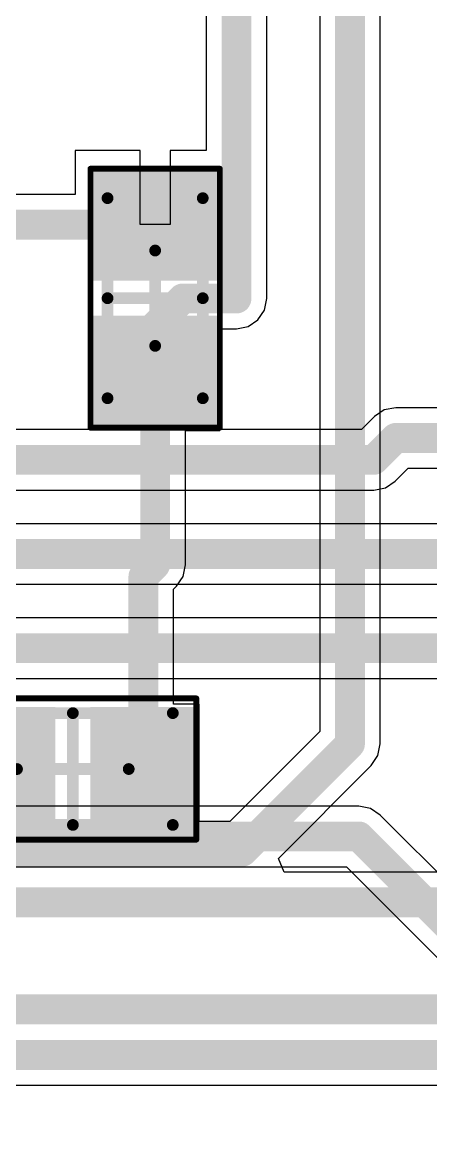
# Model space of a CAD drawing. Header units: millimetres. Extents: x 60.3 to 156.5, y 68.2 to 164.5.
# Drawn here: x 83.37 to 86.84, y 113.44 to 122.97 of the extents above; entities that cross this region are included whole.
import ezdxf

# ---------------------------------------------------------------- set-up
doc = ezdxf.new("R2010")
doc.units = ezdxf.units.MM
for name, color, linetype in [('BottomLayer', 5, 'Continuous'), ('KeepOutLayer', 6, 'Continuous'), ('Mechanical13', 56, 'Continuous'), ('Mechanical15', 56, 'Continuous'), ('TopLayer', 1, 'Continuous'), ('TopPaste', 8, 'Continuous'), ('TopSolder', 216, 'Continuous')]:
    doc.layers.add(name, color=color, linetype=linetype)

# ---------------------------------------------------------------- blocks, each defined once
blk = doc.blocks.new('CAP0603_9')
at = {"layer": 'Mechanical13', "const_width": 0.1}
for points in [[(-0.85, 0.405), (0.85, 0.405)], [(-0.85, 0.405), (-0.85, -0.405)], [(0.85, 0.405), (0.85, -0.405)], [(-0.85, -0.405), (0.85, -0.405)]]:
    blk.add_lwpolyline(points, dxfattribs=at)
at = {"layer": 'Mechanical13', "const_width": 0.05}
for points in [[(-0.875, 0.405, 1), (-0.825, 0.405, 1)], [(-0.875, 0.405, 1), (-0.825, 0.405, 1)], [(0.825, 0.405, 1), (0.875, 0.405, 1)], [(0.825, 0.405, 1), (0.875, 0.405, 1)], [(-0.875, -0.405, 1), (-0.825, -0.405, 1)], [(-0.875, -0.405, 1), (-0.825, -0.405, 1)], [(0.825, -0.405, 1), (0.875, -0.405, 1)], [(0.825, -0.405, 1), (0.875, -0.405, 1)]]:
    blk.add_lwpolyline(points, format="xyb", close=True, dxfattribs=at)
at = {"layer": 'Mechanical15'}
for points, const_width in [([(-1.1, 0.55), (1.1, 0.55)], 0.05), ([(-1.1, 0.55), (-1.1, -0.55)], 0.05), ([(1.1, 0.55), (1.1, -0.55)], 0.05), ([(0, 0.405), (0, -0.405)], 0.1), ([(-0.405, 0), (0.405, 0)], 0.1), ([(-1.1, -0.55), (1.1, -0.55)], 0.05)]:
    blk.add_lwpolyline(points, dxfattribs=dict(at, const_width=const_width))
for points, const_width in [([(-1.1125, 0.55, 1), (-1.0875, 0.55, 1)], 0.025), ([(-1.1125, 0.55, 1), (-1.0875, 0.55, 1)], 0.025), ([(1.0875, 0.55, 1), (1.1125, 0.55, 1)], 0.025), ([(1.0875, 0.55, 1), (1.1125, 0.55, 1)], 0.025), ([(-0.025, 0.405, 1), (0.025, 0.405, 1)], 0.05), ([(-0.43, 0, 1), (-0.38, 0, 1)], 0.05), ([(0.38, 0, 1), (0.43, 0, 1)], 0.05), ([(-0.025, -0.405, 1), (0.025, -0.405, 1)], 0.05), ([(-1.1125, -0.55, 1), (-1.0875, -0.55, 1)], 0.025), ([(-1.1125, -0.55, 1), (-1.0875, -0.55, 1)], 0.025), ([(1.0875, -0.55, 1), (1.1125, -0.55, 1)], 0.025), ([(1.0875, -0.55, 1), (1.1125, -0.55, 1)], 0.025)]:
    blk.add_lwpolyline(points, format="xyb", close=True, dxfattribs=dict(at, const_width=const_width))
at = {"layer": 'TopLayer'}
for points in [[(-0.25, -0.425), (-0.25, 0.425), (-1, -0.425), (-1, 0.425)], [(1, -0.425), (1, 0.425), (0.25, -0.425), (0.25, 0.425)]]:
    blk.add_solid(points, dxfattribs=at)
at = {"layer": 'TopPaste'}
for points in [[(-0.25, -0.425), (-0.25, 0.425), (-1, -0.425), (-1, 0.425)], [(1, -0.425), (1, 0.425), (0.25, -0.425), (0.25, 0.425)]]:
    blk.add_solid(points, dxfattribs=at)
at = {"layer": 'TopSolder'}
for points in [[(-0.1484, -0.5266), (-0.1484, 0.5266), (-1.1016, -0.5266), (-1.1016, 0.5266)], [(1.1016, -0.5266), (1.1016, 0.5266), (0.1484, -0.5266), (0.1484, 0.5266)]]:
    blk.add_solid(points, dxfattribs=at)
blk = doc.blocks.new('RES0603_53')
at = {"layer": 'Mechanical13', "const_width": 0.1}
for points in [[(0.85, 0.475), (-0.85, 0.475)], [(-0.85, 0.475), (-0.85, -0.475)], [(0.85, 0.475), (0.85, -0.475)], [(0.85, -0.475), (-0.85, -0.475)]]:
    blk.add_lwpolyline(points, dxfattribs=at)
at = {"layer": 'Mechanical13', "const_width": 0.05}
for points in [[(-0.875, 0.475, 1), (-0.825, 0.475, 1)], [(-0.875, 0.475, 1), (-0.825, 0.475, 1)], [(0.825, 0.475, 1), (0.875, 0.475, 1)], [(0.825, 0.475, 1), (0.875, 0.475, 1)], [(-0.875, -0.475, 1), (-0.825, -0.475, 1)], [(-0.875, -0.475, 1), (-0.825, -0.475, 1)], [(0.825, -0.475, 1), (0.875, -0.475, 1)], [(0.825, -0.475, 1), (0.875, -0.475, 1)]]:
    blk.add_lwpolyline(points, format="xyb", close=True, dxfattribs=at)
at = {"layer": 'Mechanical15'}
for points, const_width in [([(1.05, 0.6), (-1.05, 0.6)], 0.05), ([(-1.05, 0.6), (-1.05, -0.6)], 0.05), ([(1.05, 0.6), (1.05, -0.6)], 0.05), ([(0, 0.475), (0, -0.475)], 0.1), ([(0.475, 0), (-0.475, 0)], 0.1), ([(1.05, -0.6), (-1.05, -0.6)], 0.05)]:
    blk.add_lwpolyline(points, dxfattribs=dict(at, const_width=const_width))
for points, const_width in [([(-1.0625, 0.6, 1), (-1.0375, 0.6, 1)], 0.025), ([(-1.0625, 0.6, 1), (-1.0375, 0.6, 1)], 0.025), ([(1.0375, 0.6, 1), (1.0625, 0.6, 1)], 0.025), ([(1.0375, 0.6, 1), (1.0625, 0.6, 1)], 0.025), ([(-0.025, 0.475, 1), (0.025, 0.475, 1)], 0.05), ([(-0.5, 0, 1), (-0.45, 0, 1)], 0.05), ([(0.45, 0, 1), (0.5, 0, 1)], 0.05), ([(-0.025, -0.475, 1), (0.025, -0.475, 1)], 0.05), ([(-1.0625, -0.6, 1), (-1.0375, -0.6, 1)], 0.025), ([(-1.0625, -0.6, 1), (-1.0375, -0.6, 1)], 0.025), ([(1.0375, -0.6, 1), (1.0625, -0.6, 1)], 0.025), ([(1.0375, -0.6, 1), (1.0625, -0.6, 1)], 0.025)]:
    blk.add_lwpolyline(points, format="xyb", close=True, dxfattribs=dict(at, const_width=const_width))
at = {"layer": 'TopLayer'}
for points in [[(-0.25, -0.425), (-0.25, 0.425), (-0.95, -0.425), (-0.95, 0.425)], [(0.95, -0.425), (0.95, 0.425), (0.25, -0.425), (0.25, 0.425)]]:
    blk.add_solid(points, dxfattribs=at)
at = {"layer": 'TopPaste'}
for points in [[(-0.25, -0.425), (-0.25, 0.425), (-0.95, -0.425), (-0.95, 0.425)], [(0.95, -0.425), (0.95, 0.425), (0.25, -0.425), (0.25, 0.425)]]:
    blk.add_solid(points, dxfattribs=at)
at = {"layer": 'TopSolder'}
for points in [[(-0.1484, -0.5266), (-0.1484, 0.5266), (-1.0516, -0.5266), (-1.0516, 0.5266)], [(1.0516, -0.5266), (1.0516, 0.5266), (0.1484, -0.5266), (0.1484, 0.5266)]]:
    blk.add_solid(points, dxfattribs=at)

msp = doc.modelspace()

# ---------------------------------------------------------------- linework, layer by layer
at = {"layer": 'BottomLayer'}
for p, q in [((86.4477, 119.6774), (86.3643, 119.6217)), ((86.546, 119.697), (86.4477, 119.6774)), ((90.7463, 119.697), (86.546, 119.697)), ((86.3643, 119.6217), (86.2536, 119.511)), ((86.2536, 119.511), (82.056, 119.511)), ((86.5417, 119.0724), (86.6524, 119.1831)), ((86.6524, 119.1831), (90.7463, 119.1831)), ((86.4583, 119.0167), (86.5417, 119.0724)), ((82.023, 118.9971), (86.36, 118.9971)), ((86.36, 118.9971), (86.4583, 119.0167)), ((90.0459, 118.711), (81.9974, 118.711)), ((82.023, 118.1971), (89.9395, 118.1971)), ((88.306, 117.911), (81.9974, 117.911)), ((83.2778, 117.3971), (88.1996, 117.3971)), ((86.233, 116.311), (83.2778, 116.311)), ((86.3313, 116.2914), (86.233, 116.311)), ((86.4147, 116.2357), (86.3313, 116.2914)), ((89.3127, 113.3377), (86.4147, 116.2357)), ((83.038, 115.7971), (86.1266, 115.7971)), ((86.1266, 115.7971), (89.0245, 112.8991))]:
    msp.add_line(p, q, dxfattribs=at)
at = {"layer": 'BottomLayer', "const_width": 0.254}
for points in [[(86.36, 119.2541), (86.546, 119.44)], [(86.546, 119.44), (91.6, 119.44)], [(81.338, 119.2541), (86.36, 119.2541)], [(81.338, 118.4541), (90.0459, 118.4541)], [(81.338, 117.654), (88.306, 117.654)], [(82.688, 116.054), (86.233, 116.054)], [(86.233, 116.054), (89.2062, 113.0808)]]:
    msp.add_lwpolyline(points, dxfattribs=at)
at = {"layer": 'BottomLayer', "const_width": 0.127}
for points in [[(86.4825, 119.44, 1), (86.6095, 119.44, 1)], [(86.4825, 119.44, 1), (86.6095, 119.44, 1)], [(86.2965, 119.2541, 1), (86.4235, 119.2541, 1)], [(86.2965, 119.2541, 1), (86.4235, 119.2541, 1)], [(86.1695, 116.054, 1), (86.2965, 116.054, 1)], [(86.1695, 116.054, 1), (86.2965, 116.054, 1)]]:
    msp.add_lwpolyline(points, format="xyb", close=True, dxfattribs=at)
at = {"layer": 'KeepOutLayer', "const_width": 0.254}
msp.add_lwpolyline([(156.4, 116.327, 1), (60.4, 116.327, 1)], format="xyb", close=True, dxfattribs=at)
at = {"layer": 'TopLayer'}
for p, q in [((85.8999, 129.4334), (85.8999, 116.9464)), ((86.4137, 116.84), (86.4137, 129.4334)), ((85.4485, 120.6246), (85.4485, 126.7968)), ((84.9347, 126.6904), (84.9347, 121.881)), ((84.373, 121.881), (83.821, 121.881)), ((83.821, 121.881), (83.821, 121.5089)), ((84.373, 121.252), (84.373, 121.881)), ((84.9347, 121.881), (84.627, 121.881)), ((84.627, 121.881), (84.627, 121.252)), ((83.821, 121.5089), (82.954, 121.5089)), ((84.627, 121.252), (84.373, 121.252)), ((85.429, 120.5263), (85.4485, 120.6246)), ((85.3733, 120.4429), (85.429, 120.5263)), ((85.2899, 120.3872), (85.3733, 120.4429)), ((85.05, 119.502), (85.05, 120.3677)), ((85.05, 120.3677), (85.1916, 120.3677)), ((85.1916, 120.3677), (85.2899, 120.3872)), ((84.7569, 118.3624), (84.7569, 119.502)), ((84.7569, 119.502), (85.05, 119.502)), ((84.7373, 118.264), (84.7569, 118.3624)), ((84.6816, 118.1807), (84.7373, 118.264)), ((84.6569, 118.156), (84.6816, 118.1807)), ((84.6569, 117.177), (84.6569, 118.156)), ((84.6816, 118.1807), (84.6816, 118.1807)), ((84.875, 117.177), (84.6569, 117.177)), ((84.875, 116.1825), (84.875, 117.177)), ((85.8999, 116.9464), (85.136, 116.1825)), ((86.3942, 116.7417), (86.4137, 116.84)), ((86.3385, 116.6583), (86.3942, 116.7417)), ((85.5482, 115.8681), (86.3385, 116.6583)), ((85.136, 116.1825), (84.875, 116.1825)), ((85.5968, 115.7507), (85.5482, 115.8681)), ((87.7522, 115.7507), (85.5968, 115.7507)), ((72.6948, 113.9415), (89.408, 113.9415))]:
    msp.add_line(p, q, dxfattribs=at)
at = {"layer": 'TopLayer', "const_width": 0.254}
for points in [[(86.1568, 116.84), (86.1568, 130.1496)], [(85.1916, 120.6246), (85.1916, 126.7968)], [(82.25, 121.252), (84.5, 121.252)], [(84.5, 120.3902), (84.7344, 120.6246)], [(84.7344, 120.6246), (85.1916, 120.6246)], [(84.5, 120.002), (84.5, 120.3902)], [(84.5, 118.3624), (84.5, 120.002)], [(84.4, 118.2624), (84.5, 118.3624)], [(84.4, 116.627), (84.4, 118.2624)], [(85.2424, 115.9256), (86.1568, 116.84)], [(75.3364, 115.9256), (85.2424, 115.9256)], [(74.5071, 115.4938), (87.8586, 115.4938)], [(73.8824, 114.5856), (88.2966, 114.5856)], [(72.6948, 114.1984), (89.408, 114.1984)]]:
    msp.add_lwpolyline(points, dxfattribs=at)
at = {"layer": 'TopLayer', "const_width": 0.127}
for points in [[(84.4365, 121.252, 1), (84.5635, 121.252, 1)], [(84.6709, 120.6246, 1), (84.7979, 120.6246, 1)], [(84.6709, 120.6246, 1), (84.7979, 120.6246, 1)], [(85.1281, 120.6246, 1), (85.2551, 120.6246, 1)], [(85.1281, 120.6246, 1), (85.2551, 120.6246, 1)], [(84.4365, 120.3902, 1), (84.5635, 120.3902, 1)], [(84.4365, 120.3902, 1), (84.5635, 120.3902, 1)], [(84.4365, 120.002, 1), (84.5635, 120.002, 1)], [(84.4365, 120.002, 1), (84.5635, 120.002, 1)], [(84.4365, 118.3624, 1), (84.5635, 118.3624, 1)], [(84.4365, 118.3624, 1), (84.5635, 118.3624, 1)], [(84.3365, 118.2624, 1), (84.4635, 118.2624, 1)], [(84.3365, 118.2624, 1), (84.4635, 118.2624, 1)], [(86.0933, 116.84, 1), (86.2203, 116.84, 1)], [(86.0933, 116.84, 1), (86.2203, 116.84, 1)], [(84.3365, 116.627, 1), (84.4635, 116.627, 1)], [(85.1789, 115.9256, 1), (85.3059, 115.9256, 1)], [(85.1789, 115.9256, 1), (85.3059, 115.9256, 1)]]:
    msp.add_lwpolyline(points, format="xyb", close=True, dxfattribs=at)

# ---------------------------------------------------------------- block references
for name, p, rotation in [('CAP0603_9', (84.5, 120.627), 90), ('RES0603_53', (83.8, 116.627), 180)]:
    msp.add_blockref(name, p, dxfattribs=dict(rotation=rotation))

doc.saveas('drawing.dxf')
